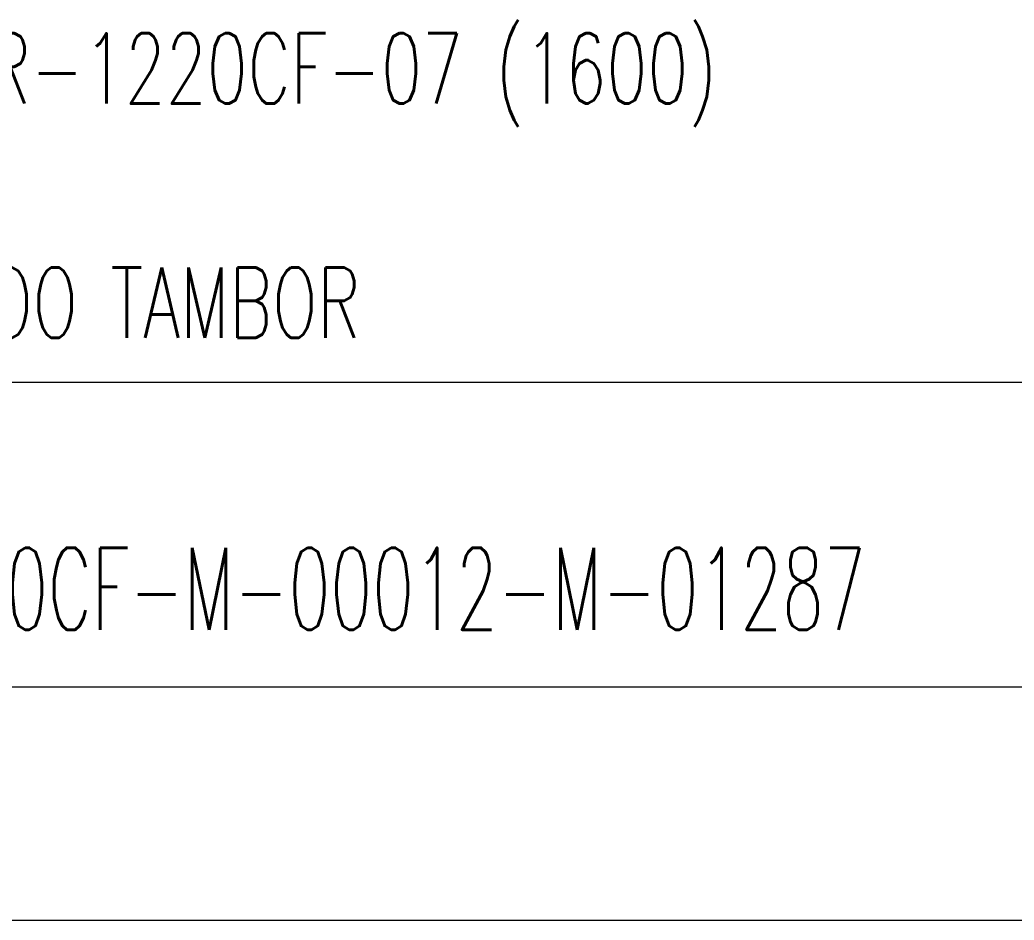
# Model space of a CAD drawing. Header units: millimetres. Extents: x 5 to 846, y 5 to 599.
# Drawn here: x 711.16 to 753.59, y 5.04 to 43.47 of the extents above; entities that cross this region are included whole.
import ezdxf

# ---------------------------------------------------------------- set-up
doc = ezdxf.new("R2010")
doc.units = ezdxf.units.MM
doc.linetypes.add('XKITLINE00', pattern=[0])
doc.layers.add('Outro tipo de objeto', color=7, linetype='Continuous', lineweight=0)
doc.styles.add('ROMANS', font='ROMANS__.TTF')

msp = doc.modelspace()

# ---------------------------------------------------------------- linework, layer by layer
at = {"layer": 'Outro tipo de objeto', "color": 5, "linetype": 'XKITLINE00', "lineweight": 0}
msp.add_line((661.004, 28), (836.004, 28), dxfattribs=at)
at = {"layer": 'Outro tipo de objeto', "color": 6, "linetype": 'XKITLINE00', "lineweight": 0}
msp.add_line((30, 15), (836.004, 15), dxfattribs=at)
at = {"layer": 'Outro tipo de objeto', "color": 7, "linetype": 'XKITLINE00', "lineweight": 0}
msp.add_line((5.04, 5.039), (846.005, 5.039), dxfattribs=at)

# ---------------------------------------------------------------- texts
at = {"layer": 'Outro tipo de objeto', "color": 5, "style": 'ROMANS'}
for s, height, width, p in [('TRANSPORTADOR DE CORREIA - TR-1220CF-07 (1600)', 3, 0.68, (663.004, 39.9)), ('ESTRUTURA DO CARRO - CHASSI DO TAMBOR', 3, 0.68, (663.004, 29.9)), ('SB-DF-0000CF-M-00012-M-01287', 3.5, 0.595, (693.437, 17.434))]:
    msp.add_text(s, height=height, dxfattribs=dict(at, width=width)).set_placement(p)

doc.saveas('drawing.dxf')
